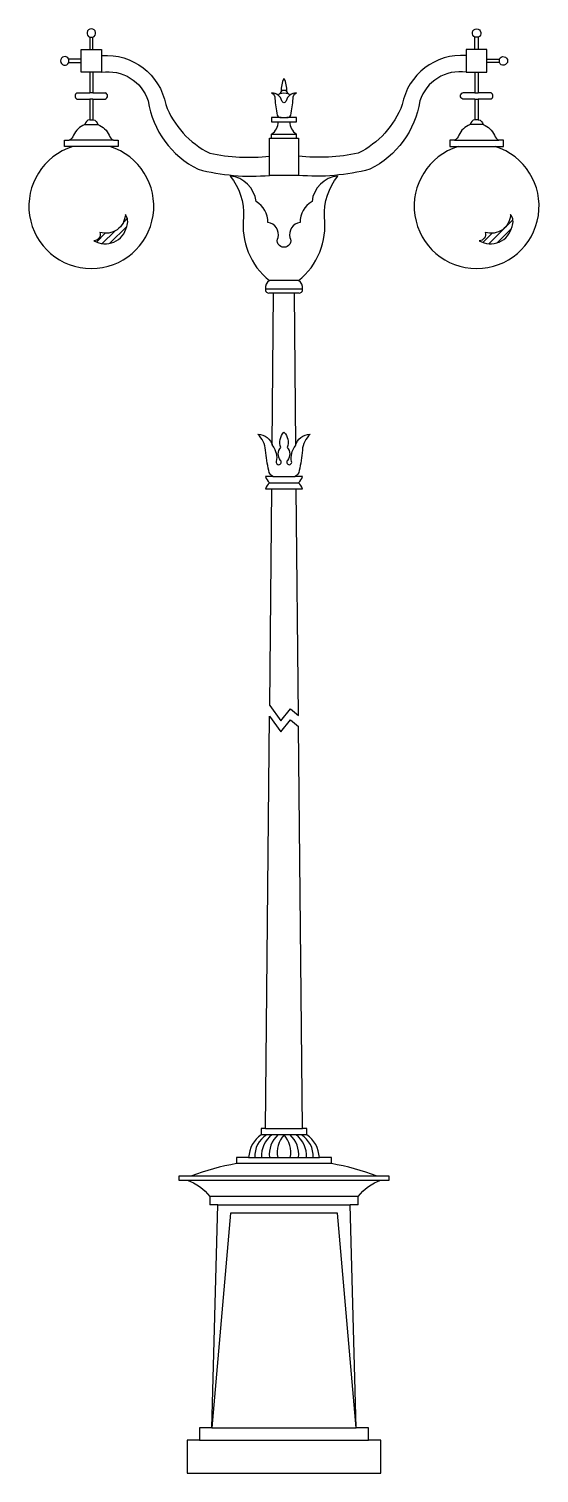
# Model space of a CAD drawing. Extents: x 5900 to 7137, y 5742 to 9242.
import ezdxf

# ---------------------------------------------------------------- set-up
doc = ezdxf.new("R2010")
doc.units = 0
doc.header["$MEASUREMENT"] = 0
for name, color, linetype in [('2', 4, 'CONTINUOUS'), ('3', 3, 'CONTINUOUS'), ('7', 7, 'CONTINUOUS')]:
    doc.layers.add(name, color=color, linetype=linetype)
pattern_1 = [(45, (107786.208, 71026.243), (-8.8388348, 8.8388348), [])]

msp = doc.modelspace()

# ---------------------------------------------------------------- hatches: boundary and pattern name
at = {"layer": '3'}
h = msp.add_hatch(dxfattribs=at)
h.set_pattern_fill('ANSI31', color=256, scale=100, style=0)
h.set_pattern_definition(pattern_1)
h.paths.add_polyline_path([(6137.5, 8763.1, 0.265147), (6134.2, 8792.8, -0.496107), (6072.4, 8749.1, -0.506945), (6058.1, 8728.9, 0.50888)])
h = msp.add_hatch(dxfattribs=at)
h.set_pattern_fill('ANSI31', color=256, scale=100, style=0)
h.set_pattern_definition(pattern_1)
h.paths.add_polyline_path([(7071.1, 8763.1, 0.265147), (7067.8, 8792.8, -0.496107), (7006, 8749.1, -0.506945), (6991.7, 8728.9, 0.50888)])

# ---------------------------------------------------------------- linework, layer by layer
at = {"layer": '2'}
for p, q in [((6047.8, 9222.3), (6055.8, 9222.3)), ((6989.4, 9222.3), (6981.4, 9222.3)), ((5996.9, 9160.8), (5996.9, 9168.8)), ((6047.8, 9137.3), (6047.8, 9087.3)), ((6055.8, 9137.3), (6055.8, 9087.3)), ((6981.4, 9137.3), (6981.4, 9087.3)), ((6989.4, 9137.3), (6989.4, 9087.3)), ((7040.4, 9160.8), (7040.4, 9168.8)), ((6016.8, 9087.3), (6047.8, 9087.3)), ((6016.8, 9072.3), (6047.8, 9072.3)), ((6047.8, 9072.3), (6047.8, 9022.3)), ((6055.8, 9087.3), (6085.5, 9087.3)), ((6055.8, 9072.3), (6055.8, 9022.3)), ((6055.8, 9072.3), (6085.5, 9072.3)), ((6981.4, 9087.3), (6951.8, 9087.3)), ((6981.4, 9072.3), (6951.8, 9072.3)), ((6981.4, 9072.3), (6981.4, 9022.3)), ((7020.4, 9087.3), (6989.4, 9087.3)), ((7020.4, 9072.3), (6989.4, 9072.3)), ((6989.4, 9072.3), (6989.4, 9022.3)), ((6483.6, 8887.3), (6483.6, 8977.3)), ((6483.6, 8977.3), (6488.6, 8977.3)), ((6488.6, 8977.3), (6488.6, 8987.3)), ((6548.6, 8977.3), (6548.6, 8987.3)), ((6548.6, 8977.3), (6553.6, 8977.3)), ((6553.6, 8977.3), (6553.6, 8887.3)), ((6553.6, 8887.3), (6483.6, 8887.3)), ((6490.3, 8233.5), (6493.5, 8602.3)), ((6546.9, 8233.5), (6543.8, 8602.3)), ((6484, 7603), (6489.3, 8127.3)), ((6553.5, 7578.4), (6548, 8127.3)), ((6473.6, 6577.3), (6483.7, 7577.1)), ((6563.6, 6577.3), (6553.8, 7551.9)), ((6358.6, 6392.3), (6338.6, 6392.3)), ((6343.6, 5852.3), (6358.6, 6392.3)), ((6693.6, 5852.3), (6678.6, 6392.3)), ((6698.6, 6392.3), (6678.6, 6392.3))]:
    msp.add_line(p, q, dxfattribs=at)
for points in [[(6055.8, 9192.3), (6055.8, 9222.3, 5.005978), (6047.8, 9222.3), (6047.8, 9192.3)], [(6981.4, 9192.3), (6981.4, 9222.3, -5.005978), (6989.4, 9222.3), (6989.4, 9192.3)], [(6026.8, 9168.8), (5996.9, 9168.8, 5.005978), (5996.9, 9160.8), (6026.8, 9160.8)], [(6076.8, 9177.5, -0.38485), (6232, 9058.7, 0.190129), (6338.6, 8941.2, 0.077506), (6483.6, 8933.6)], [(6960.4, 9177.5, 0.38485), (6805.2, 9058.7, -0.190129), (6698.7, 8941.2, -0.077506), (6553.6, 8933.6)], [(7010.4, 9168.8), (7040.4, 9168.8, -5.005978), (7040.4, 9160.8), (7010.4, 9160.8)], [(6076.8, 9137.3, -0.367724), (6189.5, 9067.7, 0.242841), (6310.5, 8902.2, 0.087182), (6483.6, 8887.3)], [(6960.4, 9137.3, 0.367724), (6847.7, 9067.7, -0.242841), (6726.7, 8902.2, -0.087182), (6553.6, 8887.3)], [(6525.6, 9090.5, 0.12925), (6518.6, 9122.3, 0.12925), (6511.7, 9090.5)], [(6085.5, 9072.3, 0.765447), (6085.5, 9087.3)], [(6532.6, 9017.3), (6548.6, 9017.3), (6548.6, 9027.3), (6525.5, 9027.3, 0.39087), (6534.9, 9033.5, 0.045875), (6540.5, 9073.4, -0.346601), (6548.6, 9087.3, 0.326043), (6523.7, 9068.2, -0.255292), (6518.6, 9063.1, -0.255292), (6513.6, 9068.2, 0.326043), (6488.6, 9087.3, -0.346601), (6496.7, 9073.4, 0.045875), (6502.3, 9033.5, 0.39087), (6511.7, 9027.3)], [(6951.8, 9072.3, -0.765447), (6951.8, 9087.3)], [(6047.8, 9022.3, 0.302181), (6035.9, 9010.4, 0.204826), (6008.7, 8984.7, -0.20689), (5997.9, 8972.3)], [(6055.8, 9022.3, -0.302181), (6067.8, 9010.4, -0.204826), (6095, 8984.7, 0.20689), (6105.8, 8972.3)], [(6981.4, 9022.3, 0.302181), (6969.5, 9010.4, 0.204826), (6942.2, 8984.7, -0.20689), (6931.5, 8972.3)], [(6989.4, 9022.3, -0.302181), (7001.3, 9010.4, -0.204826), (7028.6, 8984.7, 0.20689), (7039.4, 8972.3)], [(6553.6, 8632.3, 0.26337), (6616.4, 8786.2, -0.18285), (6649.3, 8885.8, 0.359725), (6586.5, 8823.8, 0.277033), (6557.5, 8773, 0.439524), (6532.9, 8736.4, -0.579736), (6518.6, 8713.2, -0.579736), (6504.4, 8736.4, 0.439524), (6479.8, 8773, 0.277033), (6450.8, 8823.8, 0.359725), (6388, 8885.8, -0.18285), (6420.9, 8786.2, 0.26337), (6483.6, 8632.3, 0.295216), (6473.6, 8612.3, 0.526378), (6483.6, 8602.3), (6493.6, 8602.3)], [(6543.6, 8602.3), (6553.6, 8602.3, 0.526378), (6563.6, 8612.3, 0.295216), (6553.6, 8632.3)], [(6491.9, 8157.3, -0.205682), (6481.6, 8171.8, -0.031205), (6474.1, 8221.3, 0.187288), (6455.1, 8259.8, -0.347154), (6490.8, 8231.6, -0.237264), (6500, 8193.7, 1.682922), (6510.4, 8196.5, -0.372998), (6511, 8228.2, -0.298614), (6518.6, 8264.8, -0.298614), (6526.3, 8228.2, -0.372998), (6526.9, 8196.5, 1.682922), (6537.2, 8193.7, -0.237264), (6546.4, 8231.6, -0.347154), (6582.1, 8259.8, 0.187288), (6563.1, 8221.3, -0.031205), (6555.7, 8171.8, -0.205682), (6545.4, 8157.3)], [(6473.6, 8157.3, 0.121782), (6483.4, 8142.3, 0.121782), (6473.6, 8127.3)], [(6548, 8127.3), (6563.6, 8127.3, 0.121782), (6553.9, 8142.3, 0.121782), (6563.6, 8157.3), (6545.4, 8157.3)], [(6473.6, 6577.3), (6463.6, 6577.3), (6463.6, 6562.3, 0.234569), (6433, 6507.3), (6403.6, 6507.3), (6403.6, 6492.3, 0.04539), (6293.2, 6462.3), (6263.6, 6462.3), (6263.6, 6452.3), (6283.6, 6452.3, -0.154091), (6338.6, 6412.3), (6338.6, 6392.3)], [(6698.6, 6392.3), (6698.6, 6412.3, -0.154091), (6753.6, 6452.3), (6773.6, 6452.3), (6773.6, 6462.3), (6744.1, 6462.3, 0.04539), (6633.6, 6492.3), (6633.6, 6507.3), (6604.3, 6507.3, 0.234569), (6573.6, 6562.3), (6573.6, 6577.3), (6563.6, 6577.3)]]:
    msp.add_lwpolyline(points, format="xyb", dxfattribs=at)
for points in [[(6026.8, 9192.3), (6076.8, 9192.3), (6076.8, 9137.3), (6026.8, 9137.3)], [(7010.4, 9192.3), (6960.4, 9192.3), (6960.4, 9137.3), (7010.4, 9137.3)]]:
    msp.add_lwpolyline(points, close=True, dxfattribs=at)
for points in [[(6511.7, 9027.3), (6488.6, 9027.3), (6488.6, 9017.3), (6504.7, 9017.3)], [(6006.8, 8957.3), (5986.8, 8957.3), (5986.8, 8972.3), (5997.9, 8972.3)], [(6105.8, 8972.3), (6116.8, 8972.3), (6116.8, 8957.3), (6096.8, 8957.3)], [(6931.5, 8972.3), (6920.4, 8972.3), (6920.4, 8957.3), (6940.4, 8957.3)], [(7030.4, 8957.3), (7050.4, 8957.3), (7050.4, 8972.3), (7039.4, 8972.3)], [(6491.9, 8157.3), (6473.6, 8157.3)], [(6473.6, 8127.3), (6489.3, 8127.3)], [(6343.6, 5852.3), (6313.6, 5852.3), (6313.6, 5822.3), (6283.6, 5822.3), (6283.6, 5742.3), (6753.6, 5742.3), (6753.6, 5822.3), (6723.6, 5822.3), (6723.6, 5852.3), (6693.6, 5852.3)]]:
    msp.add_lwpolyline(points, dxfattribs=at)
for centre, radius, start, end in [((6021.1, 9079.8), 8.64, 119.7182, 240.2818), ((6518.6, 9065.8), 21.6, 117.3105, 131.883), ((6518.6, 9065.8), 21.6, 48.117, 62.6271), ((7016.1, 9079.8), 8.64, 299.7182, 60.2818), ((6468.3, 9017.5), 36.3, 303.9693, 359.7956), ((6568.9, 9017.5), 36.3, 180.2044, 236.0307)]:
    msp.add_arc(centre, radius, start, end, dxfattribs=at)
at = {"layer": '3'}
for p, q in [((6055.8, 9087.3), (6047.8, 9087.3)), ((6055.8, 9072.3), (6047.8, 9072.3)), ((6981.4, 9087.3), (6989.4, 9087.3)), ((6981.4, 9072.3), (6989.4, 9072.3)), ((6035.9, 9010.4), (6067.8, 9010.4)), ((6047.8, 9022.3), (6055.8, 9022.3)), ((6504.7, 9017.3), (6532.6, 9017.3)), ((6511.7, 9027.3), (6525.5, 9027.3)), ((7001.3, 9010.4), (6969.5, 9010.4)), ((6989.4, 9022.3), (6981.4, 9022.3)), ((6105.8, 8972.3), (5997.9, 8972.3)), ((6488.6, 8987.3), (6548.6, 8987.3)), ((6488.6, 8977.3), (6548.6, 8977.3)), ((6931.5, 8972.3), (7039.4, 8972.3)), ((6096.8, 8957.3), (6006.8, 8957.3)), ((6940.4, 8957.3), (7030.4, 8957.3)), ((6473.6, 8612.3), (6563.6, 8612.3)), ((6553.6, 8632.3), (6483.6, 8632.3)), ((6493.6, 8602.3), (6543.6, 8602.3)), ((6491.9, 8157.3), (6545.4, 8157.3)), ((6483.4, 8142.3), (6553.9, 8142.3)), ((6489.3, 8127.3), (6548, 8127.3)), ((6573.6, 6562.3), (6463.6, 6562.3)), ((6473.6, 6577.3), (6563.6, 6577.3)), ((6633.6, 6492.3), (6403.6, 6492.3)), ((6433, 6507.3), (6604.3, 6507.3)), ((6283.6, 6452.3), (6753.6, 6452.3)), ((6744.1, 6462.3), (6293.2, 6462.3)), ((6698.6, 6412.3), (6338.6, 6412.3)), ((6358.6, 6392.3), (6678.6, 6392.3)), ((6343.6, 5852.3), (6693.6, 5852.3)), ((6313.6, 5822.3), (6723.6, 5822.3))]:
    msp.add_line(p, q, dxfattribs=at)
for points in [[(6058.1, 8728.9, 0.50888), (6137.5, 8763.1, 0.265147), (6134.2, 8792.8, -0.496107), (6072.4, 8749.1, -0.506945)], [(6991.7, 8728.9, 0.50888), (7071.1, 8763.1, 0.265147), (7067.8, 8792.8, -0.496107), (7006, 8749.1, -0.506945)]]:
    msp.add_lwpolyline(points, format="xyb", close=True, dxfattribs=at)
for points in [[(6484, 7603), (6510.6, 7565.5), (6534.7, 7594.3), (6553.5, 7578.4)], [(6483.7, 7577.1), (6510.6, 7539.1), (6534.7, 7568), (6553.8, 7551.9)]]:
    msp.add_lwpolyline(points, dxfattribs=at)
for centre, radius, start, end in [((6518.6, 9083.2), 10.1, 9.7667, 170.171), ((6518.6, 9055), 31.5, 71.627, 108.3106), ((6509.4, 6510.5), 61.5, 122.6153, 182.9904), ((6529.3, 6510.3), 65.5, 127.4546, 182.6356), ((6548.5, 6514.2), 65.6, 132.8511, 186.0177), ((6563.8, 6520.4), 61.6, 137.1516, 192.3017), ((6473.5, 6520.4), 61.6, 347.6983, 42.8484), ((6488.8, 6514.2), 65.6, 353.9823, 47.1489), ((6508, 6510.3), 65.5, 357.3644, 52.5454), ((6527.8, 6510.5), 61.5, 357.0096, 57.3847)]:
    msp.add_arc(centre, radius, start, end, dxfattribs=at)
at = {"layer": '7'}
msp.add_lwpolyline([(6693.6, 5852.3), (6648.6, 6372.3), (6388.6, 6372.3), (6343.6, 5852.3)], dxfattribs=at)
for centre in [(6051.8, 8812.8), (6985.4, 8812.8)]:
    msp.add_arc(centre, 151.3, 107.297, 72.703, dxfattribs=at)

doc.saveas('drawing.dxf')
